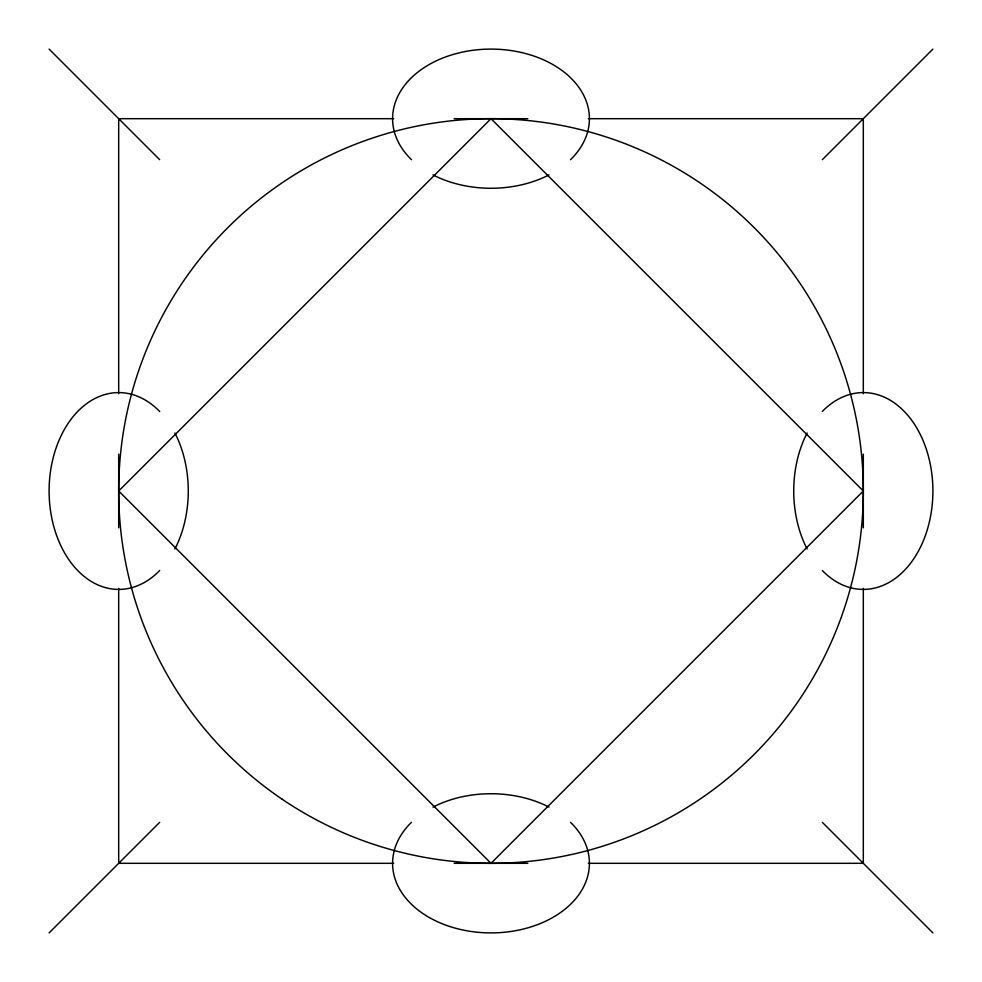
<?xml version="1.0" encoding="UTF-8"?>
<svg xmlns="http://www.w3.org/2000/svg" width="982" height="982" viewBox="0 0 982 982"><rect width="100%" height="100%" fill="white"/><g stroke="black" fill="none" stroke-linecap="round" stroke-linejoin="round"><path stroke-width="1.47" d="M49.1 932.9L159.661 822.339M822.339 159.661L932.9 49.1M393.684 118.687L118.687 118.687L118.687 393.684M454.163 118.687L527.837 118.687M588.316 118.687L863.313 118.687L863.313 393.684M393.684 863.313L118.687 863.313L118.687 588.316M454.163 863.313L527.837 863.313M588.316 863.313L863.313 863.313L863.313 588.316M49.1 49.1L159.661 159.661M822.339 822.339L932.9 932.9M863.313 454.163L863.313 527.837M118.687 454.163L118.687 527.837M411.507 159.71A98.409 69.587 0 0 1 425.096 67.009A98.409 69.587 0 0 1 556.904 67.009A98.409 69.587 0 0 1 570.493 159.71M549.012 174.894A98.409 69.587 0 0 1 432.988 174.894M159.71 570.493A98.409 69.587 -90 0 1 67.009 556.904A98.409 69.587 -90 0 1 67.009 425.096A98.409 69.587 -90 0 1 159.71 411.507M174.894 432.988A98.409 69.587 -90 0 1 174.894 549.012M570.493 822.29A98.409 69.587 0 0 1 556.904 914.991A98.409 69.587 0 0 1 425.096 914.991A98.409 69.587 0 0 1 411.507 822.29M432.988 807.106A98.409 69.587 0 0 1 549.012 807.106M822.29 411.507A98.409 69.587 -90 0 1 914.991 425.096A98.409 69.587 -90 0 1 914.991 556.904A98.409 69.587 -90 0 1 822.29 570.493M807.106 549.012A98.409 69.587 -90 0 1 807.106 432.988M491 118.687L118.687 491L491 863.313L863.313 491L491 118.687M282.313 799.336A372.313 372.313 0 0 0 862.368 517.563A372.313 372.313 0 0 0 328.319 156.113A372.313 372.313 0 0 0 282.313 799.336"/></g></svg>
